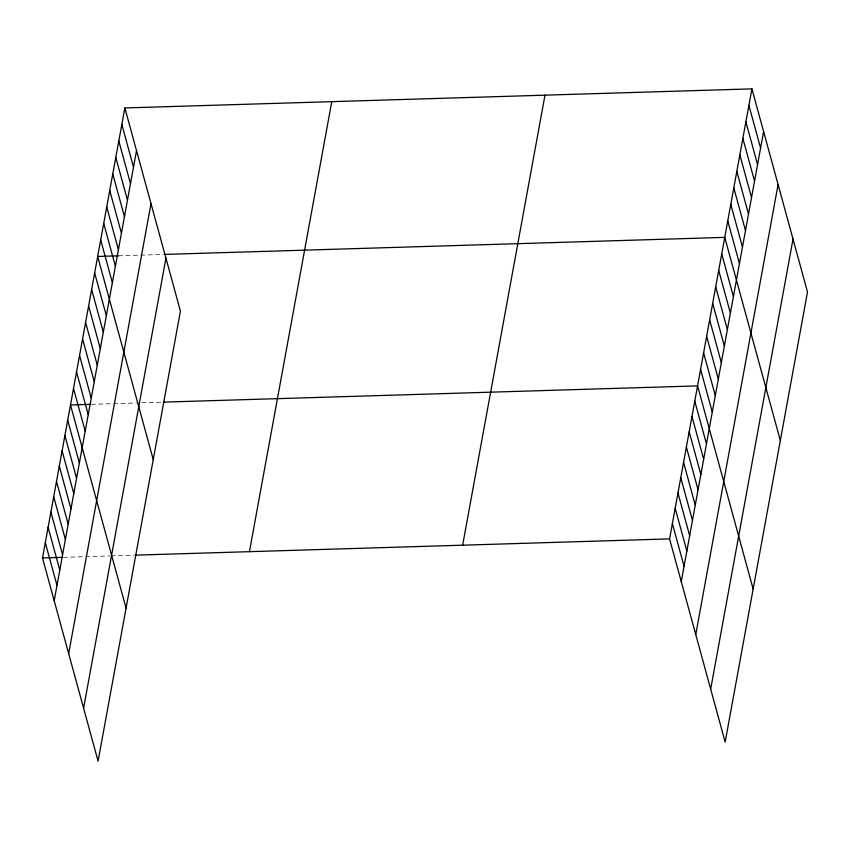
<?xml version="1.0" encoding="UTF-8"?>
<svg xmlns="http://www.w3.org/2000/svg" width="850" height="850" viewBox="0 0 850 850"><rect width="100%" height="100%" fill="white"/><g stroke="black" fill="none" stroke-linecap="round" stroke-linejoin="round"><path stroke-width="0.64" stroke-dasharray="4.25 3.19" d="M118.363 255.829L163.625 254.447M91.194 404.334L136.457 402.953M141.631 402.794L161.032 402.209M63.197 557.334L109.756 555.921M111.052 555.879L134.332 555.178"/><path stroke-width="1.27" d="M124.844 107.95L180.423 311.111L98.079 761.133L42.5 557.961L124.844 107.95L751.921 88.868L807.5 292.039L725.156 742.05L669.577 538.889L751.921 88.868M54.188 600.684L136.531 150.663M68.669 653.629L151.013 203.607M83.598 708.178L165.941 258.166M249.433 551.671L331.776 101.649M462.644 545.179L544.988 95.168M681.264 581.602L763.608 131.58M695.746 634.546L778.09 184.535M710.674 689.106L793.018 239.084M118.363 255.829L97.665 256.456L153.244 459.616M164.921 254.405L724.753 237.373L780.332 440.544M89.898 404.366L70.497 404.961L126.076 608.122M163.614 402.124L697.574 385.879L753.153 589.05M42.5 557.961L61.901 557.377M135.618 555.135L669.577 538.889M748.903 105.368L760.591 148.081M745.886 121.869L757.562 164.581M742.868 138.369L754.545 181.082M739.84 154.87L751.528 197.583M736.822 171.371L748.51 214.083M733.805 187.871L745.492 230.584M730.787 204.372L742.475 247.084M727.77 220.873L739.447 263.585M721.724 253.874L733.412 296.586M718.707 270.374L730.394 313.087M715.689 286.875L727.377 329.587M712.672 303.376L724.359 346.088M709.654 319.876L721.342 362.589M706.637 336.377L718.314 379.089M703.609 352.877L715.296 395.59M700.591 369.378L712.279 412.091M694.779 401.179L706.456 443.891M691.974 416.479L703.662 459.191M689.18 431.779L700.857 474.502M686.375 447.089L698.062 489.802M683.581 462.389L695.258 505.102M680.776 477.689L692.463 520.402M677.981 492.989L689.658 535.702M675.176 508.289L686.864 551.002M672.382 523.589L684.059 566.302M121.826 124.451L133.503 167.163M118.798 140.951L130.486 183.664M115.781 157.452L127.468 200.164M112.763 173.952L124.451 216.665M109.746 190.453L121.433 233.166M106.728 206.954L118.416 249.666M103.711 223.454L115.387 266.167M100.693 239.955L112.37 282.668M94.647 272.956L106.335 315.669M91.63 289.457L103.317 332.169M88.613 305.957L100.3 348.67M85.595 322.458L97.272 365.171M82.578 338.959L94.254 381.671M79.549 355.459L91.237 398.172M76.532 371.96L88.219 414.672M73.514 388.461L85.202 431.173M67.692 420.261L79.379 462.974M64.897 435.561L76.585 478.274M62.093 450.861L73.78 493.574M59.298 466.161L70.986 508.874M56.493 481.461L68.181 524.174M53.699 496.761L65.386 539.474M50.894 512.061L62.581 554.774M48.099 527.361L59.787 570.074M45.294 542.661L56.982 585.374"/></g></svg>
